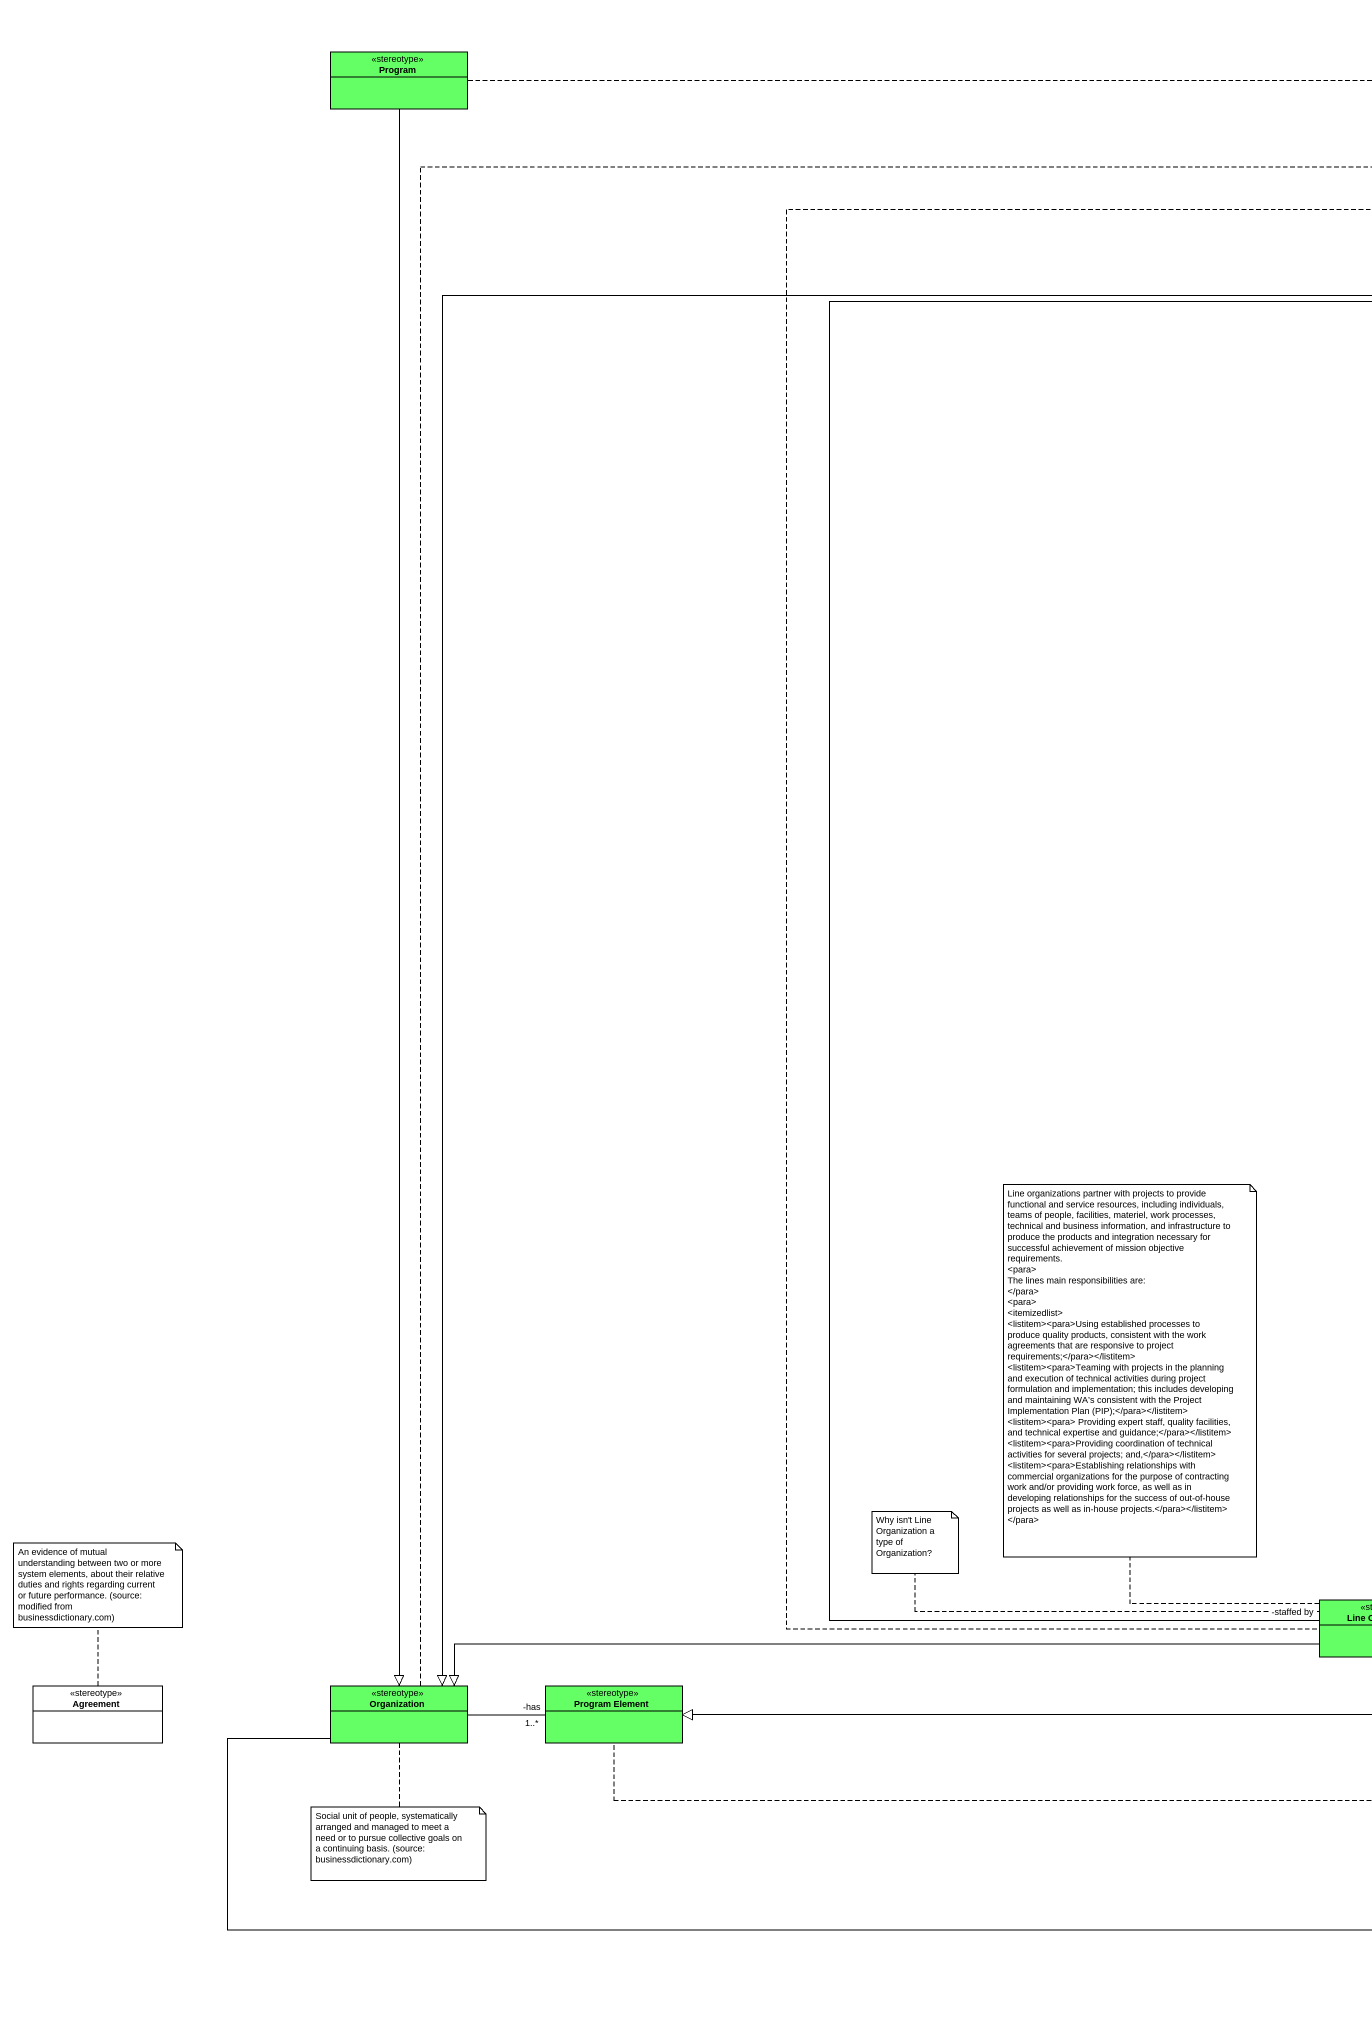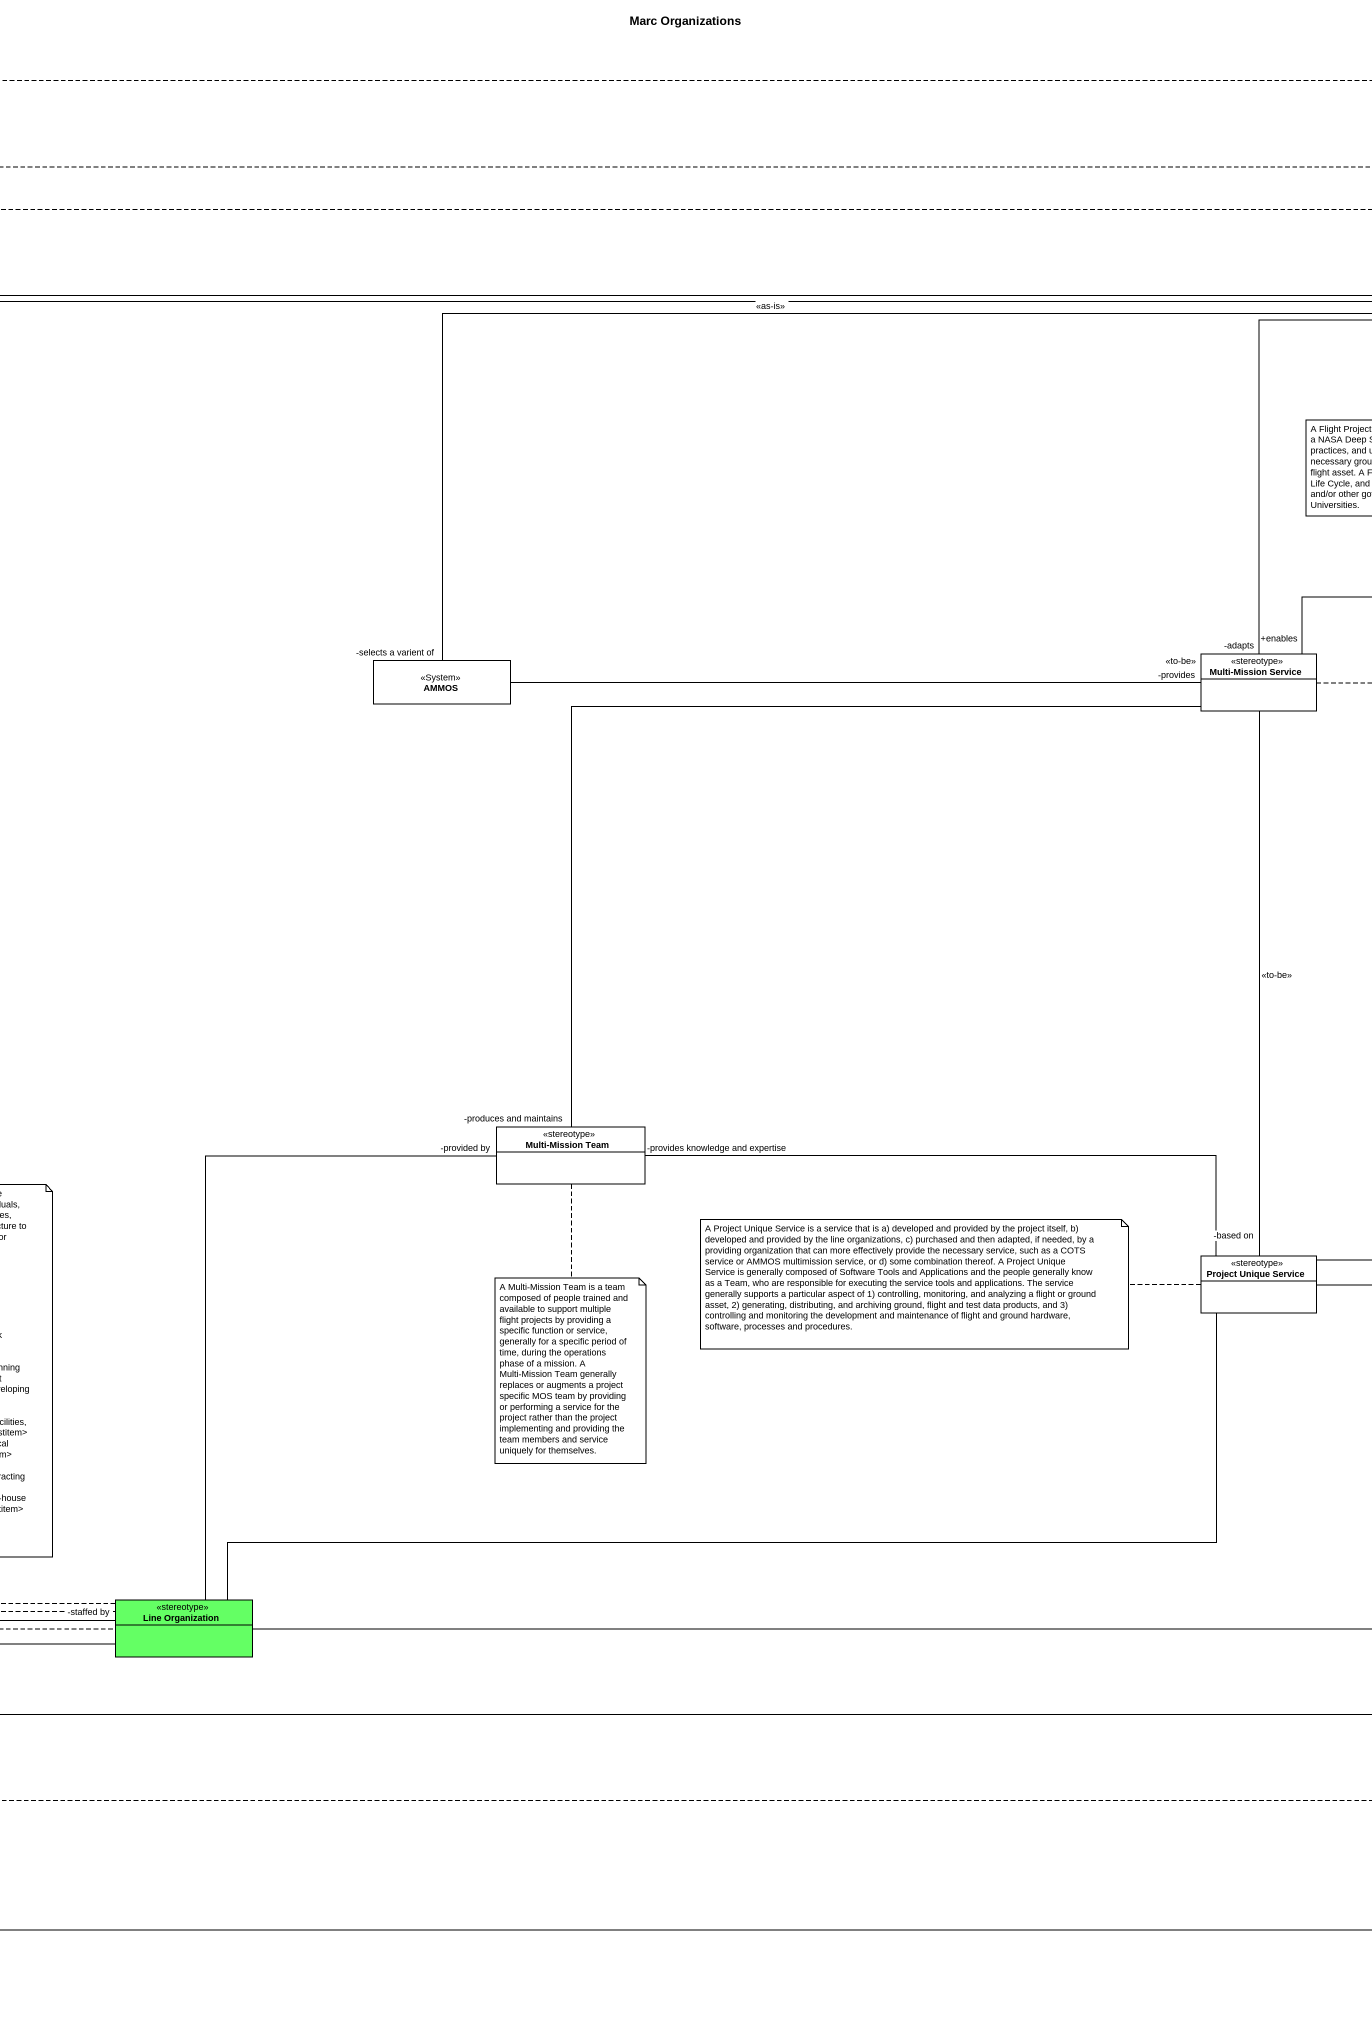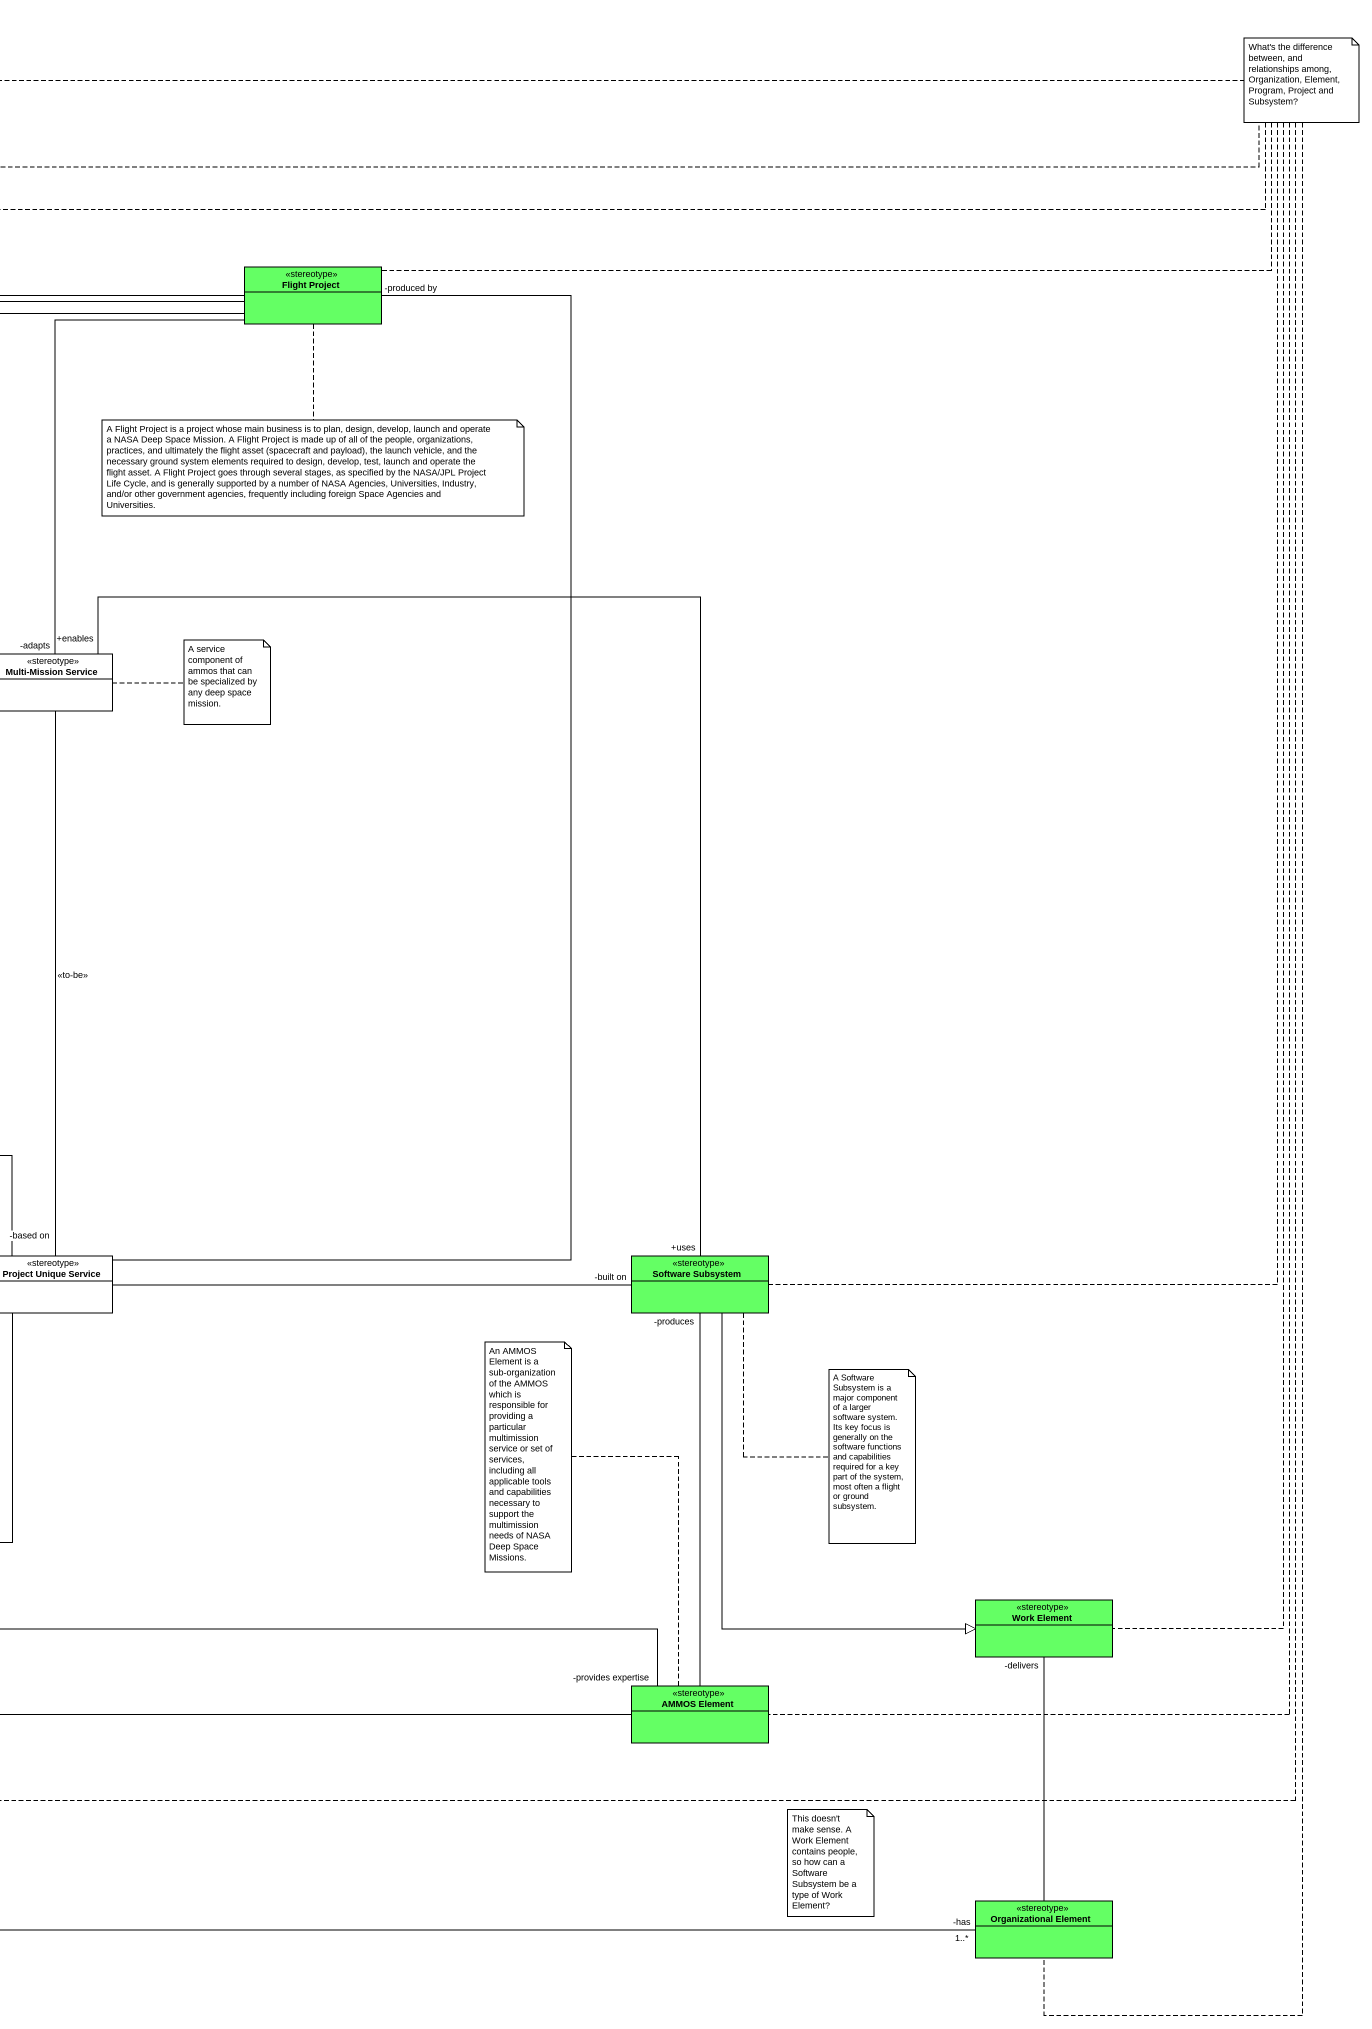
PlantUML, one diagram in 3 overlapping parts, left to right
@startuml
title Marc Organizations
hide circle
hide empty members
class Program <<stereotype>> #64FF64
class "Flight Project" as Flight_Project <<stereotype>> #64FF64
class AMMOS <<System>>
class "Multi-Mission Service" as Multi_Mission_Service <<stereotype>>
class "Multi-Mission Team" as Multi_Mission_Team <<stereotype>>
class "Project Unique Service" as Project_Unique_Service <<stereotype>>
class "Software Subsystem" as Software_Subsystem <<stereotype>> #64FF64
class "Line Organization" as Line_Organization <<stereotype>> #64FF64
class "Work Element" as Work_Element <<stereotype>> #64FF64
class Agreement <<stereotype>>
class Organization <<stereotype>> #64FF64
class "Program Element" as Program_Element <<stereotype>> #64FF64
class "AMMOS Element" as AMMOS_Element <<stereotype>> #64FF64
class "Organizational Element" as Organizational_Element <<stereotype>> #64FF64
Program --|> Organization
Flight_Project -left- "-selects a varient of" AMMOS : <<as-is>>
Flight_Project -- "-staffed by" Line_Organization
Flight_Project --|> Organization
Multi_Mission_Service "-adapts" -up- Flight_Project
Multi_Mission_Service "-provides\n<<to-be>>" -left- AMMOS
Multi_Mission_Service -- "-produces and maintains" Multi_Mission_Team
Multi_Mission_Service -- "-based on" Project_Unique_Service : <<to-be>>
Multi_Mission_Service "+enables" -- "+uses" Software_Subsystem
Project_Unique_Service -up- "-produced by" Flight_Project
Project_Unique_Service -left- "-provides knowledge and expertise" Multi_Mission_Team
Project_Unique_Service -right- "-built on" Software_Subsystem
Project_Unique_Service -left- Line_Organization
Software_Subsystem --|> Work_Element
Line_Organization -up- "-provided by" Multi_Mission_Team
Line_Organization -left-|> Organization
Line_Organization -right- "-provides expertise" AMMOS_Element
Organization -right- "-has\n1..*" Program_Element
Organization -right- "-has\n1..*" Organizational_Element
AMMOS_Element -up- "-produces" Software_Subsystem
AMMOS_Element -left-|> Program_Element
Organizational_Element -up- "-delivers" Work_Element
note as N1
  What's the difference between, and relationships among, Organization, Element, Program, Project and Subsystem?
end note
N1 .. Organization
N1 .. Organizational_Element
N1 .. Program_Element
N1 .. Work_Element
N1 .. Software_Subsystem
N1 .. AMMOS_Element
N1 .. Line_Organization
N1 .. Program
N1 .. Flight_Project
note bottom of Flight_Project : A Flight Project is a project whose main business is to plan, design, develop, launch and operate a NASA Deep Space Mission. A Flight Project is made up of all of the people, organizations, practices, and ultimately the flight asset (spacecraft and payload), the launch vehicle, and the necessary ground system elements required to design, develop, test, launch and operate the flight asset. A Flight Project goes through several stages, as specified by the NASA/JPL Project Life Cycle, and is generally supported by a number of NASA Agencies, Universities, Industry, and/or other government agencies, frequently including foreign Space Agencies and Universities.
note right of Multi_Mission_Service : A service component of ammos that can be specialized by any deep space mission.
note top of Line_Organization
  Line organizations partner with projects to provide functional and service resources, including individuals, teams of people, facilities, materiel, work processes, technical and business information, and infrastructure to produce the products and integration necessary for successful achievement of mission objective requirements.
  <para>
  The lines main responsibilities are:
  </para>
  <para>
  <itemizedlist>
  <listitem><para>Using established processes to produce quality products, consistent with the work agreements that are responsive to project requirements;</para></listitem>
  <listitem><para>Teaming with projects in the planning and execution of technical activities during project formulation and implementation; this includes developing and maintaining WA’s consistent with the Project Implementation Plan (PIP);</para></listitem>
  <listitem><para> Providing expert staff, quality facilities, and technical expertise and guidance;</para></listitem>
  <listitem><para>Providing coordination of technical activities for several projects; and,</para></listitem>
  <listitem><para>Establishing relationships with commercial organizations for the purpose of contracting work and/or providing work force, as well as in developing relationships for the success of out-of-house projects as well as in-house projects.</para></listitem>
  </para>
end note
note left of Project_Unique_Service : A Project Unique Service is a service that is a) developed and provided by the project itself, b) developed and provided by the line organizations, c) purchased and then adapted, if needed, by a providing organization that can more effectively provide the necessary service, such as a COTS service or AMMOS multimission service, or d) some combination thereof. A Project Unique Service is generally composed of Software Tools and Applications and the people generally know as a Team, who are responsible for executing the service tools and applications. The service generally supports a particular aspect of 1) controlling, monitoring, and analyzing a flight or ground asset, 2) generating, distributing, and archiving ground, flight and test data products, and 3) controlling and monitoring the development and maintenance of flight and ground hardware, software, processes and procedures.
note bottom of Multi_Mission_Team : A Multi-Mission Team is a team composed of people trained and available to support multiple flight projects by providing a specific function or service, generally for a specific period of time, during the operations phase of a mission. A Multi-Mission Team generally replaces or augments a project specific MOS team by providing or performing a service for the project rather than the project implementing and providing the team members and service uniquely for themselves.
note top of AMMOS_Element : An AMMOS Element is a sub-organization of the AMMOS which is responsible for providing a particular multimission service or set of services, including all applicable tools and capabilities necessary to support the multimission needs of NASA Deep Space Missions.
note bottom of Software_Subsystem : A Software Subsystem is a major component of a larger software system. Its key focus is generally on the software functions and capabilities required for a key part of the system, most often a flight or ground subsystem.
note left of Line_Organization : Why isn't Line Organization a type of Organization?
note top of Agreement : An evidence of mutual understanding between two or more system elements, about their relative duties and rights regarding current or future performance. (source: modified from businessdictionary.com)
note bottom of Organization : Social unit of people, systematically arranged and managed to meet a need or to pursue collective goals on a continuing basis. (source: businessdictionary.com)
note as N12
  This doesn't make sense. A Work Element contains people, so how can a Software Subsystem be a type of Work Element?
end note
@enduml
